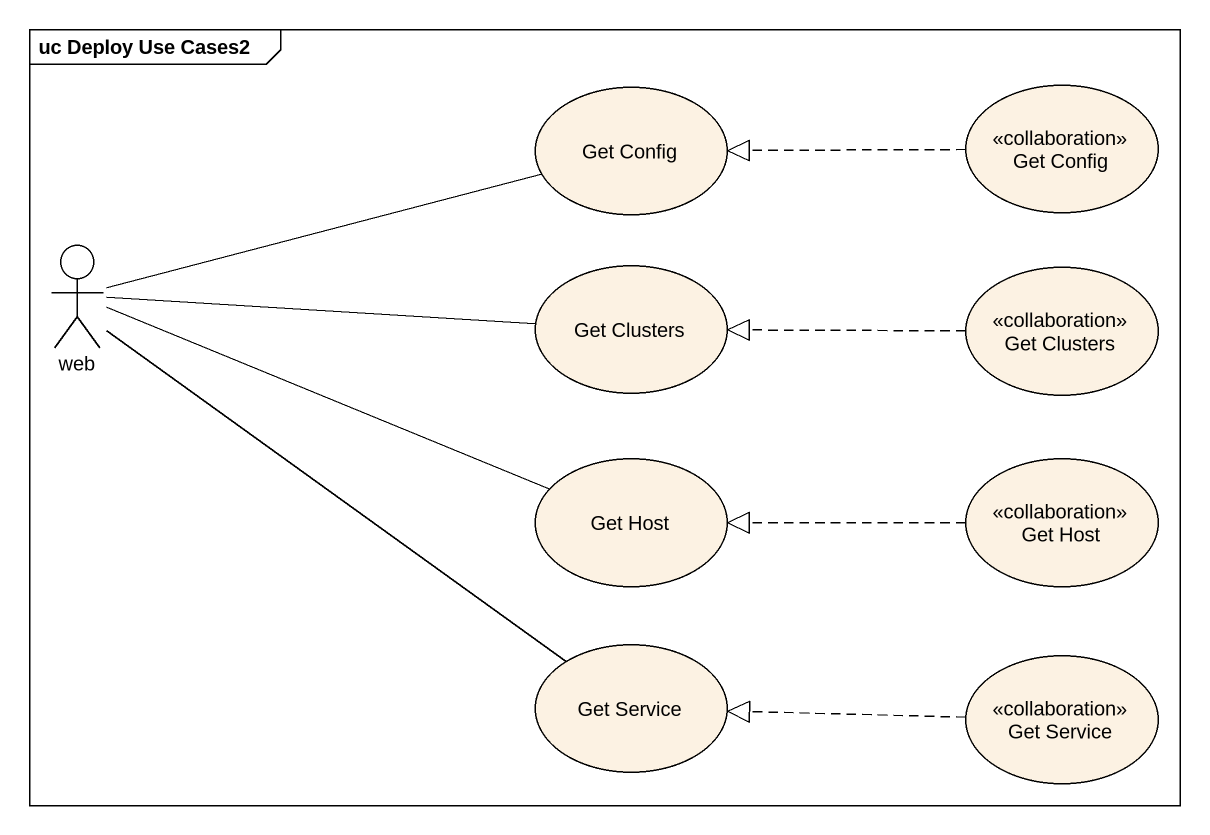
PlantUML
@startuml
mainframe uc Deploy Use Cases2
usecase "Get Config" as Get_Config
usecase "Get Config" as Get_Config_2 <<collaboration>>
actor web
usecase "Get Clusters" as Get_Clusters
usecase "Get Clusters" as Get_Clusters_2 <<collaboration>>
usecase "Get Host" as Get_Host
usecase "Get Host" as Get_Host_2 <<collaboration>>
usecase "Get Service" as Get_Service
usecase "Get Service" as Get_Service_2 <<collaboration>>
Get_Config_2 .left.|> Get_Config
web -right- Get_Config
web -right- Get_Clusters
web -right- Get_Host
web -- Get_Service
Get_Clusters_2 .left.|> Get_Clusters
Get_Host_2 .left.|> Get_Host
Get_Service_2 .left.|> Get_Service
@enduml
